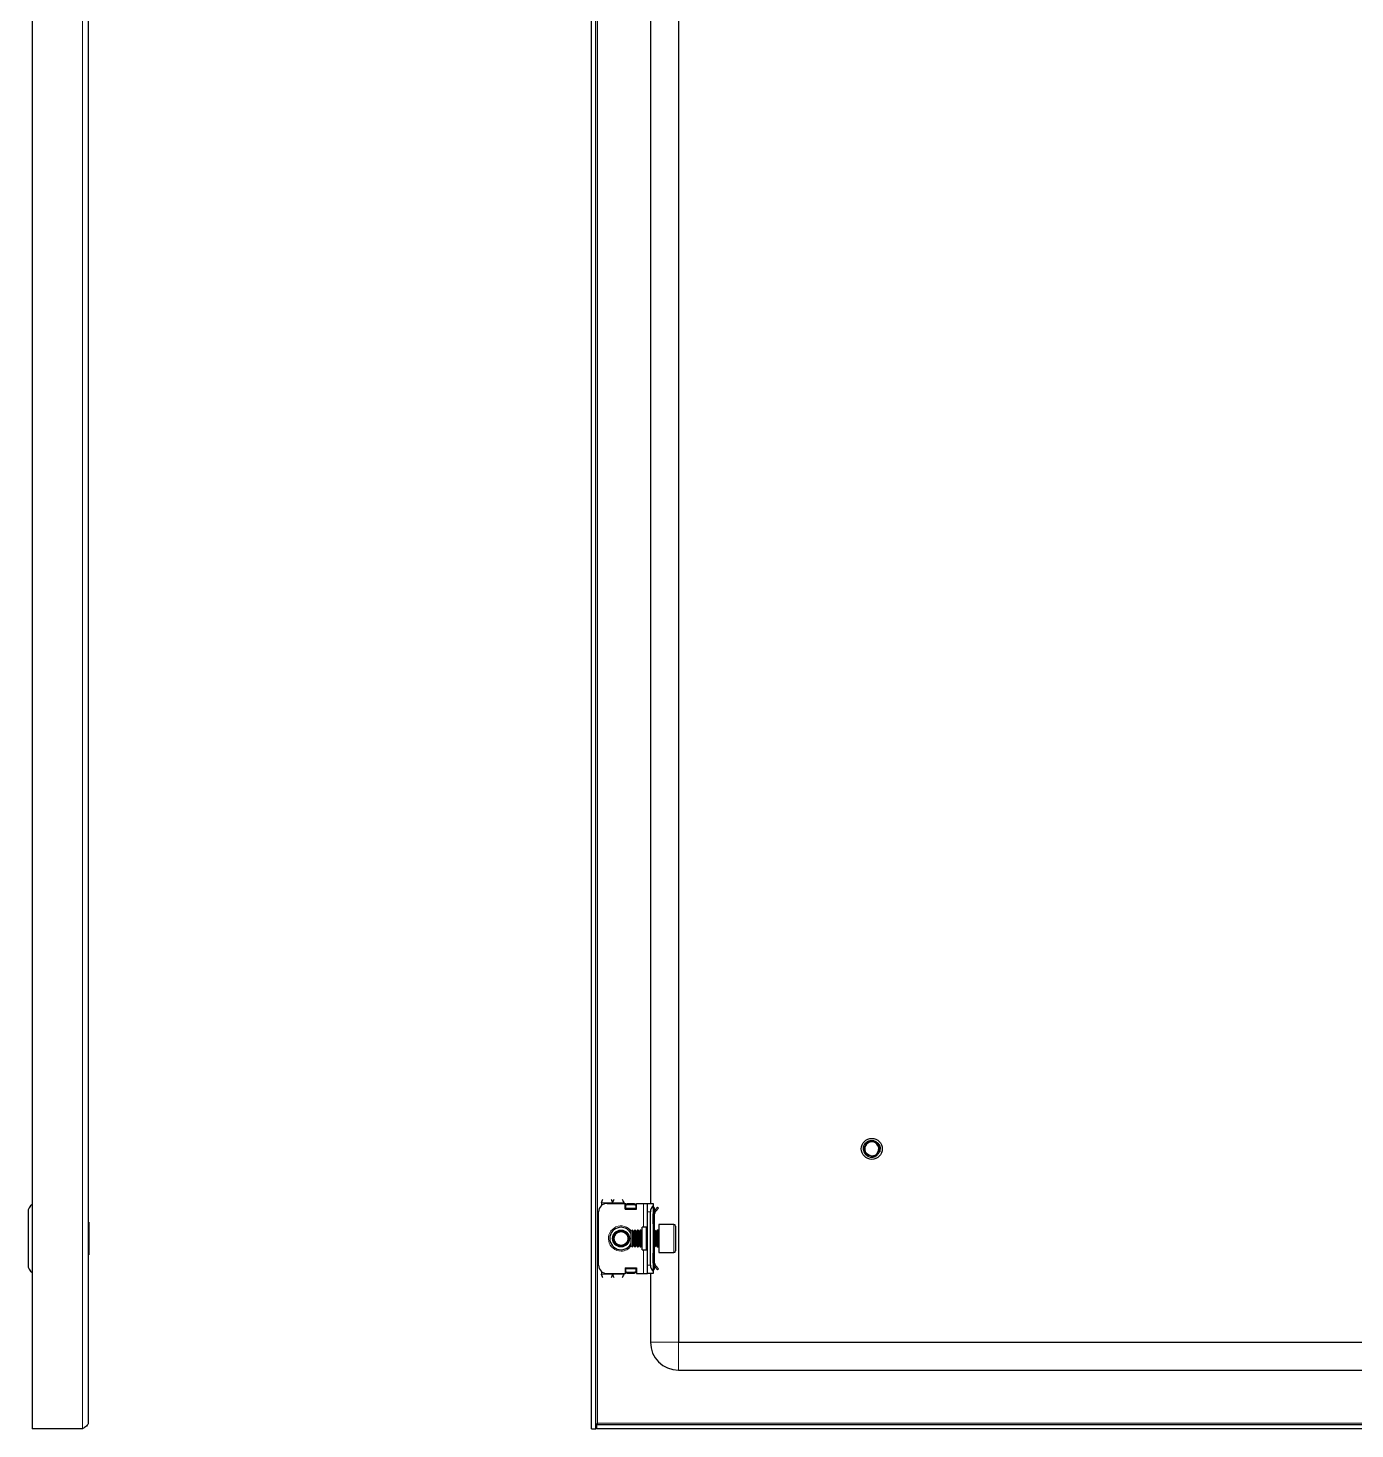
# Model space of a CAD drawing. Header units: millimetres. Extents: x -261 to 1716, y -869 to 1304.
# Drawn here: x 768 to 1242, y -764 to -264 of the extents above; entities that cross this region are included whole.
import ezdxf

# ---------------------------------------------------------------- set-up
doc = ezdxf.new("R2010")
doc.units = ezdxf.units.MM

msp = doc.modelspace()

# ---------------------------------------------------------------- linework, layer by layer
at = {"color": 7, "linetype": 'Continuous', "lineweight": 25}
for p, q in [((769.88, 1196.92), (769.88, -764.08)), ((969.5, -764.08), (969.5, 1196.92)), ((971, -764.08), (971, 1196.92)), ((789.88, 1194.82), (789.88, -761.98)), ((1000.5, 1165.92), (1000.5, -733.08)), ((990.5, -108.58), (990.5, -683.58)), ((1066.5, -663.88), (1066.57, -663.57)), ((1066.5, -663.88), (1066.5, -663.93)), ((1066.5, -664.08), (1066.5, -664.07)), ((1066.53, -663.67), (1066.52, -663.72)), ((1066.56, -663.47), (1066.55, -663.52)), ((1066.61, -663.28), (1066.59, -663.32)), ((1066.66, -663.1), (1066.65, -663.14)), ((1066.72, -662.96), (1066.82, -662.78)), ((1066.73, -662.96), (1066.83, -662.77)), ((1067.21, -664.94), (1067.04, -664.53)), ((1067.96, -661.5), (1068.23, -661.38)), ((1068.9, -661.14), (1068.86, -661.15)), ((1070.04, -661.12), (1070, -661.12)), ((1070.22, -661.16), (1070.17, -661.15)), ((1070.4, -661.21), (1070.35, -661.2)), ((1070.4, -661.21), (1070.6, -661.32)), ((1070.57, -661.28), (1070.53, -661.26)), ((1070.93, -661.44), (1070.89, -661.42)), ((1070.93, -661.44), (1070.93, -661.55)), ((1070.93, -661.44), (1071.07, -661.56)), ((1071.11, -661.54), (1071.07, -661.52)), ((1071.28, -661.66), (1071.24, -661.63)), ((1071.44, -661.79), (1071.4, -661.76)), ((1071.59, -661.93), (1071.56, -661.89)), ((1071.72, -662.06), (1071.69, -662.03)), ((1072.31, -663.04), (1072.31, -663.03)), ((1072.41, -664.78), (1072.34, -665.01)), ((1072.37, -663.21), (1072.36, -663.17)), ((1072.36, -664.97), (1072.38, -664.92)), ((1072.42, -663.39), (1072.41, -663.35)), ((1072.41, -664.78), (1072.43, -664.73)), ((1072.46, -663.58), (1072.45, -663.53)), ((1072.46, -664.58), (1072.46, -664.53)), ((1072.5, -663.97), (1072.47, -664.2)), ((1072.48, -663.77), (1072.48, -663.72)), ((1072.48, -664.38), (1072.49, -664.33)), ((1072.5, -663.97), (1072.49, -663.92)), ((1072.5, -664.17), (1072.5, -664.12)), ((1067.34, -666.16), (1067.22, -666.02)), ((1067.23, -666.03), (1067.24, -666.05)), ((1067.34, -666.16), (1067.37, -666.19)), ((1067.48, -666.3), (1067.52, -666.33)), ((1067.64, -666.43), (1067.68, -666.46)), ((1067.8, -666.55), (1067.84, -666.58)), ((1069.3, -667.07), (1070.05, -667)), ((1070.19, -667), (1070.23, -666.98)), ((1070.38, -666.94), (1070.43, -666.93)), ((1070.57, -666.88), (1070.62, -666.86)), ((1070.95, -666.7), (1070.72, -666.78)), ((1070.76, -666.8), (1070.81, -666.78)), ((1071.12, -666.6), (1070.92, -666.71)), ((1070.94, -666.63), (1070.99, -666.68)), ((1070.95, -666.7), (1070.99, -666.68)), ((973, -683.33), (973, -684.34)), ((975, -683.58), (981.5, -683.58)), ((981, -683.33), (981, -683.58)), ((981.5, -685.58), (981.5, -683.58)), ((981.7, -683.69), (981.5, -683.69)), ((981.7, -685.58), (981.7, -683.69)), ((981.75, -683.95), (982.25, -683.6)), ((982.25, -683.95), (981.75, -684.31)), ((981.75, -684.31), (981.75, -683.95)), ((981.75, -685.22), (981.75, -684.31)), ((982.25, -683.6), (982.25, -683.95)), ((982.25, -683.6), (984.75, -683.6)), ((982.25, -683.95), (984.75, -683.95)), ((984.75, -683.95), (984.75, -683.6)), ((984.75, -683.6), (985.25, -683.95)), ((985.25, -684.31), (984.75, -683.95)), ((985.25, -683.95), (985.25, -684.31)), ((985.25, -684.31), (985.25, -685.22)), ((985.5, -685.58), (985.5, -683.58)), ((985.5, -683.58), (988, -683.58)), ((988, -683.58), (989.5, -683.58)), ((989.5, -683.58), (991.5, -683.58)), ((989.5, -686.58), (989.5, -683.58)), ((991.5, -683.58), (991.5, -684.34)), ((991.5, -684.34), (991.5, -707.81)), ((991.5, -684.66), (991.71, -684.87)), ((992.08, -685.91), (993.06, -684.94)), ((993.06, -684.94), (993.41, -685.29)), ((768.38, -686.58), (768.38, -705.58)), ((972, -705.58), (972, -686.58)), ((981.5, -685.58), (985.5, -685.58)), ((981.75, -685.58), (981.75, -685.22)), ((985.25, -685.22), (985.25, -685.58)), ((989.5, -705.58), (989.5, -686.58)), ((990.5, -705.58), (990.5, -686.58)), ((992, -687.33), (991.5, -687.33)), ((991.5, -690.83), (991.5, -687.33)), ((992, -685.58), (992, -686.04)), ((992, -690.83), (992, -687.33)), ((992.44, -686.27), (992.08, -685.91)), ((992.44, -686.27), (993.41, -685.29)), ((790.13, -690.29), (789.88, -690.29)), ((790.13, -690.29), (790.13, -701.86)), ((984.05, -693.08), (983.5, -693.63)), ((983.5, -693.63), (983.5, -698.52)), ((984.11, -693.08), (984.05, -693.08)), ((984.05, -693.08), (984.05, -699.08)), ((984.5, -693.63), (984.11, -693.08)), ((984.11, -693.08), (984.11, -698.6)), ((984.89, -693.08), (984.5, -693.63)), ((984.5, -693.63), (984.5, -698.14)), ((985.11, -693.08), (984.89, -693.08)), ((984.89, -693.08), (984.89, -698.6)), ((985.5, -693.63), (985.11, -693.08)), ((985.11, -693.08), (985.11, -698.6)), ((985.89, -693.08), (985.5, -693.63)), ((985.5, -693.63), (985.5, -698.14)), ((986.11, -693.08), (985.89, -693.08)), ((985.89, -693.08), (985.89, -698.6)), ((986.5, -693.63), (986.11, -693.08)), ((986.11, -693.08), (986.11, -698.6)), ((986.89, -693.08), (986.5, -693.63)), ((986.5, -693.63), (986.5, -698.14)), ((987.11, -693.08), (986.89, -693.08)), ((986.89, -693.08), (986.89, -698.6)), ((987.5, -693.63), (987.11, -693.08)), ((987.11, -693.08), (987.11, -698.6)), ((989, -692.08), (987.5, -692.08)), ((987.5, -700.08), (987.5, -692.08)), ((992, -690.83), (991.5, -690.83)), ((991.89, -693.08), (991.5, -693.63)), ((992.11, -693.08), (991.89, -693.08)), ((991.89, -693.08), (991.89, -698.6)), ((992, -693.08), (992, -690.83)), ((992.5, -693.63), (992.11, -693.08)), ((992.11, -693.08), (992.11, -698.6)), ((992.89, -693.08), (992.5, -693.63)), ((992.5, -693.63), (992.5, -698.14)), ((993.25, -693.08), (992.89, -693.08)), ((992.89, -693.08), (992.89, -698.6)), ((998.9, -691.08), (993.5, -691.08)), ((993.5, -691.08), (993.5, -701.08)), ((999.5, -691.68), (999.5, -700.48)), ((983.5, -698.52), (984.05, -699.08)), ((984.05, -699.08), (984.11, -699.08)), ((984.11, -699.08), (984.5, -698.52)), ((984.11, -698.6), (984.11, -699.08)), ((984.5, -698.14), (984.5, -698.52)), ((984.5, -698.52), (984.89, -699.08)), ((984.89, -698.6), (984.89, -699.08)), ((984.89, -699.08), (985.11, -699.08)), ((985.11, -699.08), (985.5, -698.52)), ((985.11, -698.6), (985.11, -699.08)), ((985.5, -698.14), (985.5, -698.52)), ((985.5, -698.52), (985.89, -699.08)), ((985.89, -698.6), (985.89, -699.08)), ((985.89, -699.08), (986.11, -699.08)), ((986.11, -699.08), (986.5, -698.52)), ((986.11, -698.6), (986.11, -699.08)), ((986.5, -698.14), (986.5, -698.52)), ((986.5, -698.52), (986.89, -699.08)), ((986.89, -698.6), (986.89, -699.08)), ((986.89, -699.08), (987.11, -699.08)), ((987.11, -699.08), (987.5, -698.52)), ((987.11, -698.6), (987.11, -699.08)), ((987.5, -700.08), (989, -700.08)), ((991.5, -698.52), (991.89, -699.08)), ((991.89, -698.6), (991.89, -699.08)), ((991.89, -699.08), (992.11, -699.08)), ((992, -701.33), (992, -699.08)), ((992.11, -699.08), (992.5, -698.52)), ((992.11, -698.6), (992.11, -699.08)), ((992.5, -698.14), (992.5, -698.52)), ((992.5, -698.52), (992.89, -699.08)), ((992.89, -698.6), (992.89, -699.08)), ((992.89, -699.08), (993.25, -699.08)), ((789.88, -701.86), (790.13, -701.86)), ((991.5, -704.83), (991.5, -701.33)), ((991.5, -701.33), (992, -701.33)), ((992, -704.83), (991.5, -704.83)), ((992, -704.83), (992, -701.33)), ((993.5, -701.08), (998.9, -701.08)), ((973, -707.81), (973, -708.83)), ((975, -708.58), (981.5, -708.58)), ((981, -708.58), (981, -708.83)), ((981.5, -706.58), (981.5, -708.58)), ((981.5, -706.58), (985.5, -706.58)), ((981.5, -708.46), (981.7, -708.46)), ((981.7, -708.46), (981.7, -706.58)), ((981.75, -706.93), (981.75, -706.58)), ((981.75, -707.84), (981.75, -706.93)), ((981.75, -708.2), (981.75, -707.84)), ((981.75, -707.84), (982.25, -708.2)), ((982.25, -708.55), (981.75, -708.2)), ((982.25, -708.2), (982.25, -708.55)), ((984.75, -708.2), (982.25, -708.2)), ((984.75, -708.55), (982.25, -708.55)), ((984.75, -708.2), (985.25, -707.84)), ((984.75, -708.55), (984.75, -708.2)), ((985.25, -708.2), (984.75, -708.55)), ((985.25, -706.58), (985.25, -706.93)), ((985.25, -706.93), (985.25, -707.84)), ((985.25, -707.84), (985.25, -708.2)), ((985.5, -706.58), (985.5, -708.58)), ((985.5, -708.58), (988, -708.58)), ((988, -708.58), (989.5, -708.58)), ((989.5, -708.58), (989.5, -705.58)), ((991.5, -708.58), (989.5, -708.58)), ((990.5, -708.58), (990.5, -733.08)), ((991.71, -707.28), (991.5, -707.49)), ((991.5, -707.81), (991.5, -708.58)), ((992, -706.58), (992, -706.18)), ((992.44, -705.89), (992.08, -706.24)), ((992.08, -706.24), (993.06, -707.22)), ((992.44, -705.89), (993.41, -706.86)), ((993.06, -707.22), (993.41, -706.86)), ((1000.5, -733.08), (1684.5, -733.08)), ((1000.5, -743.08), (1684.5, -743.08)), ((787.78, -764.08), (769.88, -764.08)), ((969.5, -764.08), (971, -764.08)), ((1713.8, -762.58), (971.2, -762.58)), ((971.2, -762.58), (971.2, -764.08)), ((1713.8, -764.08), (971.2, -764.08)), ((971.35, -762.58), (971.6, -761.98))]:
    msp.add_line(p, q, dxfattribs=at)
at = {"color": 8, "linetype": 'Continuous', "lineweight": 18}
for p, q in [((787.78, 1196.92), (787.78, -764.08)), ((971.6, -761.98), (971.6, 1194.82)), ((973, -683.33), (977, -683.33)), ((977, -683.33), (981, -683.33)), ((988, -692.08), (988, -683.58)), ((991.5, -685.08), (991.71, -684.87)), ((985.25, -685.22), (981.75, -685.22)), ((990.5, -686.58), (989.5, -686.58)), ((991.5, -685.58), (992, -685.58)), ((989, -700.08), (989, -692.08)), ((993.25, -694.46), (993.25, -693.08)), ((993.25, -699.08), (993.25, -694.46)), ((998.9, -701.08), (998.9, -691.08)), ((988, -708.58), (988, -700.08)), ((973, -708.83), (977, -708.83)), ((981, -708.83), (977, -708.83)), ((981.75, -706.93), (985.25, -706.93)), ((989.5, -705.58), (990.5, -705.58)), ((991.5, -706.58), (992, -706.58)), ((991.5, -707.08), (991.71, -707.28)), ((1000.5, -733.08), (990.5, -733.08)), ((1000.5, -733.08), (1000.5, -743.08)), ((1713.4, -761.98), (971.6, -761.98))]:
    msp.add_line(p, q, dxfattribs=at)
at = {"color": 7, "linetype": 'Continuous', "lineweight": 25}
for centre, radius in [((1069.5, -664.08), 3.75), ((980, -696.08), 3), ((980, -696.08), 2.76), ((980, -696.08), 2.45)]:
    msp.add_circle(centre, radius, dxfattribs=at)
for centre, radius, start, end in [((1069.5, -664.08), 3, 180, 220.7437), ((1069.5, -664.08), 2.5, 168.5944, 190.5165), ((1069.5, -664.08), 2.5, 108.5944, 168.5944), ((1069.5, -664.08), 2.5, 48.5944, 108.5944), ((1069.5, -664.08), 2.5, 288.5944, 348.5944), ((1069.5, -664.08), 2.5, 348.5944, 48.5944), ((1069.5, -664.08), 3, 239.9286, 266.2193), ((1069.5, -664.08), 2.5, 255.8881, 288.5944), ((771.38, -686.58), 3, 120, 180), ((975, -686.58), 3, 90, 180), ((993.5, -686.58), 3, 131.8103, 180), ((991, -685.58), 1, 360, 45), ((980, -696.08), 4, 90, 331.045), ((980, -696.08), 4, 28.955, 90), ((989, -691.58), 0.5, 270, 0), ((993.25, -692.83), 0.25, 270, 0), ((998.9, -691.68), 0.6, 0, 90), ((989, -700.58), 0.5, 360, 90), ((993.25, -699.33), 0.25, 360, 90), ((998.9, -700.48), 0.6, 270, 360), ((771.38, -705.58), 3, 180, 240), ((975, -705.58), 3, 180, 270), ((993.5, -705.58), 3, 180, 228.1897), ((991, -706.58), 1, 315, 360), ((1000.5, -733.08), 10, 180, 270)]:
    msp.add_arc(centre, radius, start, end, dxfattribs=at)
at = {"color": 8, "linetype": 'Continuous', "lineweight": 18}
for start, end in [(35.4622, 270), (270, 324.5378)]:
    msp.add_arc((980, -696.08), 4.5, start, end, dxfattribs=at)
at = {"color": 7, "linetype": 'Continuous', "lineweight": 25}
for points, knots in [([(1066.5, -664.09), (1066.5, -664.03), (1066.49, -663.96), (1066.51, -663.88), (1066.52, -663.85)], [0, 0, 0, 0, 0.659859, 1, 1, 1, 1]), ([(1066.99, -663.79), (1066.98, -663.8), (1066.97, -663.84), (1066.92, -663.88), (1066.87, -663.94), (1066.81, -663.99), (1066.73, -664.03), (1066.64, -664.06), (1066.57, -664.07), (1066.52, -664.07), (1066.5, -664.07)], [0, 0, 0, 0, 0.060221, 0.18113, 0.301988, 0.42281, 0.589437, 0.75603, 0.87711, 1, 1, 1, 1]), ([(1066.5, -663.88), (1066.54, -663.86), (1066.6, -663.84), (1066.7, -663.82), (1066.79, -663.82), (1066.87, -663.83), (1066.92, -663.85), (1066.94, -663.86)], [0, 0, 0, 0, 0.235039, 0.445532, 0.651268, 0.847853, 1, 1, 1, 1]), ([(1066.86, -663.95), (1066.83, -663.94), (1066.77, -663.92), (1066.68, -663.9), (1066.59, -663.91), (1066.53, -663.92), (1066.5, -663.93)], [0, 0, 0, 0, 0.237597, 0.516729, 0.755527, 1, 1, 1, 1]), ([(1066.5, -664.09), (1066.53, -664.07), (1066.59, -664.03), (1066.68, -664.01), (1066.74, -664), (1066.77, -664)], [0, 0, 0, 0, 0.371226, 0.708872, 1, 1, 1, 1]), ([(1067.43, -665.86), (1067.4, -665.84), (1067.16, -665.61), (1066.81, -665.15), (1066.57, -664.54), (1066.52, -664.19), (1066.5, -664.08)], [0, 0, 0, 0, 0.050685, 0.485619, 0.826643, 1, 1, 1, 1]), ([(1066.96, -663.83), (1066.94, -663.82), (1066.88, -663.78), (1066.79, -663.74), (1066.7, -663.72), (1066.61, -663.71), (1066.55, -663.72), (1066.52, -663.72)], [0, 0, 0, 0, 0.189173, 0.404697, 0.62022, 0.807935, 1, 1, 1, 1]), ([(1066.53, -663.67), (1066.56, -663.66), (1066.62, -663.64), (1066.72, -663.63), (1066.81, -663.64), (1066.89, -663.67), (1066.95, -663.7), (1066.98, -663.72), (1066.99, -663.73)], [0, 0, 0, 0, 0.214065, 0.402363, 0.585629, 0.760234, 0.923894, 1, 1, 1, 1]), ([(1067.02, -663.73), (1067.01, -663.72), (1066.98, -663.68), (1066.92, -663.63), (1066.83, -663.57), (1066.74, -663.54), (1066.65, -663.52), (1066.58, -663.52), (1066.55, -663.52)], [0, 0, 0, 0, 0.069872, 0.258455, 0.446951, 0.635422, 0.81547, 1, 1, 1, 1]), ([(1066.56, -663.47), (1066.57, -663.42), (1066.58, -663.34), (1066.62, -663.27), (1066.63, -663.24)], [0, 0, 0, 0, 0.657988, 1, 1, 1, 1]), ([(1066.56, -663.47), (1066.6, -663.46), (1066.66, -663.45), (1066.76, -663.46), (1066.84, -663.48), (1066.92, -663.51), (1066.98, -663.56), (1067.01, -663.59), (1067.02, -663.61)], [0, 0, 0, 0, 0.208898, 0.388587, 0.562428, 0.727295, 0.881578, 1, 1, 1, 1]), ([(1067.03, -663.58), (1067.01, -663.56), (1066.98, -663.51), (1066.92, -663.45), (1066.85, -663.4), (1066.77, -663.36), (1066.68, -663.33), (1066.62, -663.33), (1066.59, -663.32)], [0, 0, 0, 0, 0.137266, 0.30795, 0.478578, 0.649185, 0.822833, 1, 1, 1, 1]), ([(1066.61, -663.28), (1066.64, -663.27), (1066.7, -663.27), (1066.78, -663.29), (1066.86, -663.32), (1066.93, -663.36), (1066.99, -663.41), (1067.03, -663.47), (1067.05, -663.51), (1067.05, -663.52)], [0, 0, 0, 0, 0.165667, 0.330522, 0.488809, 0.638525, 0.778629, 0.909213, 1, 1, 1, 1]), ([(1067.03, -663.44), (1067.02, -663.43), (1067, -663.38), (1066.95, -663.32), (1066.88, -663.25), (1066.8, -663.2), (1066.72, -663.16), (1066.67, -663.14), (1066.65, -663.14)], [0, 0, 0, 0, 0.076151, 0.276704, 0.47712, 0.677473, 0.837574, 1, 1, 1, 1]), ([(1066.66, -663.1), (1066.87, -662.67), (1067.19, -662.02), (1067.77, -661.63), (1067.98, -661.49)], [0, 0, 0, 0, 0.657042, 1, 1, 1, 1]), ([(1066.66, -663.1), (1066.69, -663.1), (1066.75, -663.11), (1066.83, -663.14), (1066.9, -663.18), (1066.96, -663.23), (1067, -663.29), (1067.03, -663.36), (1067.05, -663.41), (1067.06, -663.44), (1067.06, -663.45)], [0, 0, 0, 0, 0.154027, 0.307095, 0.452862, 0.590123, 0.718565, 0.838856, 0.95247, 1, 1, 1, 1]), ([(1066.74, -662.96), (1066.75, -662.9), (1066.78, -662.78), (1066.85, -662.67), (1066.88, -662.61)], [0, 0, 0, 0, 0.462482, 1, 1, 1, 1]), ([(1066.87, -662.69), (1066.89, -662.62), (1066.97, -662.41), (1067.14, -662.25), (1067.25, -662.14)], [0, 0, 0, 0, 0.333789, 1, 1, 1, 1]), ([(1066.95, -662.56), (1066.97, -662.5), (1067.07, -662.21), (1067.32, -662), (1067.52, -661.82)], [0, 0, 0, 0, 0.1718651, 1, 1, 1, 1]), ([(1066.99, -663.74), (1066.98, -663.85), (1066.97, -664.12), (1067.01, -664.38), (1067.04, -664.53)], [0, 0, 0, 0, 0.4085207, 1, 1, 1, 1]), ([(1067.05, -663.58), (1067.05, -663.59), (1067.04, -663.64), (1067.02, -663.69), (1066.99, -663.73), (1066.99, -663.74)], [0, 0, 0, 0, 0.157682, 0.80304, 1, 1, 1, 1]), ([(1068.34, -661.71), (1068.27, -661.75), (1067.95, -661.94), (1067.46, -662.4), (1067.15, -662.99), (1067.06, -663.33), (1067.05, -663.39)], [0, 0, 0, 0, 0.104785, 0.513079, 0.918136, 1, 1, 1, 1]), ([(1067.05, -663.39), (1067.05, -663.42), (1067.06, -663.48), (1067.05, -663.55), (1067.05, -663.58)], [0, 0, 0, 0, 0.544473, 1, 1, 1, 1]), ([(1067.23, -662.11), (1067.23, -662.12), (1067.21, -662.13), (1067.2, -662.15), (1067.19, -662.17)], [0, 0, 0, 0, 0.296796, 1, 1, 1, 1]), ([(1068.49, -666.31), (1068.42, -666.27), (1068.1, -666.12), (1067.58, -665.7), (1067.33, -665.2), (1067.21, -664.94)], [0, 0, 0, 0, 0.130652, 0.560007, 1, 1, 1, 1]), ([(1067.36, -661.98), (1067.35, -661.98), (1067.34, -661.99), (1067.33, -662), (1067.33, -662.01)], [0, 0, 0, 0, 0.4842322, 1, 1, 1, 1]), ([(1067.49, -661.85), (1067.49, -661.85), (1067.47, -661.86), (1067.46, -661.87), (1067.46, -661.88)], [0, 0, 0, 0, 0.485158, 1, 1, 1, 1]), ([(1067.64, -661.72), (1067.63, -661.73), (1067.62, -661.74), (1067.61, -661.75), (1067.6, -661.75)], [0, 0, 0, 0, 0.484546, 1, 1, 1, 1]), ([(1067.79, -661.61), (1067.79, -661.61), (1067.77, -661.62), (1067.76, -661.63), (1067.75, -661.64)], [0, 0, 0, 0, 0.482687, 1, 1, 1, 1]), ([(1067.79, -661.61), (1067.8, -661.6), (1067.85, -661.57), (1067.91, -661.54), (1067.95, -661.53)], [0, 0, 0, 0, 0.230751, 1, 1, 1, 1]), ([(1067.96, -661.5), (1067.95, -661.5), (1067.94, -661.51), (1067.93, -661.52), (1067.92, -661.53)], [0, 0, 0, 0, 0.480194, 1, 1, 1, 1]), ([(1067.96, -661.5), (1067.99, -661.52), (1068.05, -661.55), (1068.12, -661.62), (1068.16, -661.67), (1068.17, -661.7)], [0, 0, 0, 0, 0.362858, 0.693435, 1, 1, 1, 1]), ([(1068.32, -661.76), (1068.31, -661.76), (1068.27, -661.75), (1068.2, -661.72), (1068.12, -661.67), (1068.04, -661.6), (1068, -661.53), (1067.98, -661.49)], [0, 0, 0, 0, 0.084477, 0.253367, 0.470159, 0.686909, 1, 1, 1, 1]), ([(1068.14, -661.4), (1068.13, -661.4), (1068.12, -661.41), (1068.1, -661.42), (1068.1, -661.42)], [0, 0, 0, 0, 0.477867, 1, 1, 1, 1]), ([(1068.25, -661.7), (1068.25, -661.69), (1068.24, -661.64), (1068.21, -661.56), (1068.16, -661.49), (1068.12, -661.44), (1068.1, -661.42)], [0, 0, 0, 0, 0.1541827, 0.4625673, 0.7280914, 1, 1, 1, 1]), ([(1068.14, -661.4), (1068.17, -661.42), (1068.23, -661.46), (1068.29, -661.54), (1068.34, -661.61), (1068.37, -661.68), (1068.37, -661.71), (1068.37, -661.72)], [0, 0, 0, 0, 0.260762, 0.494805, 0.723794, 0.94279, 1, 1, 1, 1]), ([(1068.33, -661.31), (1068.32, -661.32), (1068.31, -661.32), (1068.29, -661.33), (1068.28, -661.33)], [0, 0, 0, 0, 0.4764859, 1, 1, 1, 1]), ([(1068.42, -661.73), (1068.42, -661.71), (1068.42, -661.66), (1068.41, -661.58), (1068.38, -661.48), (1068.34, -661.4), (1068.3, -661.36), (1068.28, -661.33)], [0, 0, 0, 0, 0.114393, 0.350182, 0.585971, 0.790611, 1, 1, 1, 1]), ([(1068.33, -661.31), (1068.35, -661.31), (1068.41, -661.28), (1068.48, -661.27), (1068.52, -661.26)], [0, 0, 0, 0, 0.301025, 1, 1, 1, 1]), ([(1068.33, -661.31), (1068.36, -661.34), (1068.41, -661.38), (1068.46, -661.46), (1068.5, -661.54), (1068.52, -661.63), (1068.53, -661.69), (1068.52, -661.73), (1068.52, -661.74)], [0, 0, 0, 0, 0.218347, 0.41099, 0.598711, 0.777744, 0.945667, 1, 1, 1, 1]), ([(1068.7, -661.71), (1068.69, -661.71), (1068.64, -661.73), (1068.56, -661.74), (1068.46, -661.74), (1068.39, -661.73), (1068.35, -661.72), (1068.34, -661.71)], [0, 0, 0, 0, 0.099011, 0.388276, 0.61301, 0.895384, 1, 1, 1, 1]), ([(1068.52, -661.24), (1068.51, -661.24), (1068.5, -661.25), (1068.48, -661.25), (1068.48, -661.26)], [0, 0, 0, 0, 0.4765794, 1, 1, 1, 1]), ([(1068.55, -661.74), (1068.55, -661.73), (1068.57, -661.7), (1068.57, -661.62), (1068.57, -661.52), (1068.56, -661.43), (1068.53, -661.34), (1068.49, -661.28), (1068.48, -661.26)], [0, 0, 0, 0, 0.019058, 0.219488, 0.419831, 0.620151, 0.807785, 1, 1, 1, 1]), ([(1068.52, -661.24), (1068.55, -661.27), (1068.59, -661.32), (1068.64, -661.4), (1068.66, -661.48), (1068.67, -661.57), (1068.67, -661.64), (1068.65, -661.68), (1068.65, -661.7)], [0, 0, 0, 0, 0.213002, 0.396975, 0.575181, 0.744364, 0.902779, 1, 1, 1, 1]), ([(1068.71, -661.18), (1068.71, -661.18), (1068.69, -661.19), (1068.68, -661.19), (1068.67, -661.19)], [0, 0, 0, 0, 0.4789775, 1, 1, 1, 1]), ([(1068.67, -661.69), (1068.68, -661.67), (1068.71, -661.61), (1068.72, -661.53), (1068.73, -661.44), (1068.72, -661.32), (1068.69, -661.24), (1068.67, -661.19)], [0, 0, 0, 0, 0.147065, 0.321231, 0.495346, 0.669443, 1, 1, 1, 1]), ([(1068.97, -661.47), (1068.96, -661.49), (1068.94, -661.54), (1068.88, -661.61), (1068.78, -661.67), (1068.73, -661.7), (1068.7, -661.71)], [0, 0, 0, 0, 0.153621, 0.528305, 0.811762, 1, 1, 1, 1]), ([(1068.71, -661.18), (1068.73, -661.21), (1068.77, -661.27), (1068.8, -661.35), (1068.81, -661.44), (1068.81, -661.52), (1068.79, -661.59), (1068.77, -661.65), (1068.75, -661.68), (1068.74, -661.69)], [0, 0, 0, 0, 0.195461, 0.359649, 0.517607, 0.666788, 0.806268, 0.936243, 1, 1, 1, 1]), ([(1068.79, -661.64), (1068.79, -661.64), (1068.82, -661.59), (1068.85, -661.51), (1068.88, -661.4), (1068.88, -661.31), (1068.88, -661.22), (1068.86, -661.17), (1068.86, -661.15)], [0, 0, 0, 0, 0.001313, 0.309582, 0.493731, 0.677835, 0.837663, 1, 1, 1, 1]), ([(1068.82, -661.64), (1068.85, -661.62), (1068.9, -661.58), (1068.94, -661.52), (1068.96, -661.48), (1068.97, -661.47)], [0, 0, 0, 0, 0.41332, 0.833507, 1, 1, 1, 1]), ([(1068.9, -661.14), (1068.91, -661.16), (1068.94, -661.22), (1068.95, -661.3), (1068.95, -661.38), (1068.94, -661.46), (1068.91, -661.55), (1068.86, -661.6), (1068.83, -661.64)], [0, 0, 0, 0, 0.162579, 0.32416, 0.478216, 0.623372, 0.759205, 1, 1, 1, 1]), ([(1068.86, -661.15), (1068.88, -661.15), (1069, -661.1), (1069.13, -661.09), (1069.23, -661.09)], [0, 0, 0, 0, 0.169871, 1, 1, 1, 1]), ([(1068.9, -661.14), (1068.93, -661.13), (1069.25, -661.07), (1069.89, -661.06), (1070.55, -661.24), (1070.88, -661.42), (1070.95, -661.45)], [0, 0, 0, 0, 0.044285, 0.46488, 0.894202, 1, 1, 1, 1]), ([(1070.94, -661.76), (1070.88, -661.72), (1070.55, -661.54), (1069.88, -661.36), (1069.26, -661.4), (1068.97, -661.47), (1068.97, -661.47)], [0, 0, 0, 0, 0.102158, 0.551599, 0.99962, 1, 1, 1, 1]), ([(1069.33, -661.1), (1069.4, -661.09), (1069.57, -661.06), (1069.74, -661.08), (1069.84, -661.1)], [0, 0, 0, 0, 0.399625, 1, 1, 1, 1]), ([(1069.99, -661.14), (1070.04, -661.14), (1070.2, -661.14), (1070.34, -661.19), (1070.43, -661.23)], [0, 0, 0, 0, 0.353316, 1, 1, 1, 1]), ([(1070.87, -661.73), (1070.87, -661.73), (1070.86, -661.69), (1070.87, -661.63), (1070.9, -661.54), (1070.93, -661.48), (1070.95, -661.45)], [0, 0, 0, 0, 0.0582551, 0.3055086, 0.6471604, 1, 1, 1, 1]), ([(1071.15, -662.2), (1071.14, -662.19), (1071.11, -662.16), (1071.06, -662.1), (1071.01, -662.01), (1070.97, -661.93), (1070.95, -661.84), (1070.95, -661.78), (1070.94, -661.76)], [0, 0, 0, 0, 0.066273, 0.267344, 0.4230955, 0.6187345, 0.8140891, 1, 1, 1, 1]), ([(1070.95, -661.76), (1070.97, -661.73), (1071, -661.68), (1071.04, -661.6), (1071.06, -661.55), (1071.07, -661.52)], [0, 0, 0, 0, 0.351509, 0.671861, 1, 1, 1, 1]), ([(1070.96, -666.63), (1071.03, -666.58), (1071.38, -666.35), (1071.87, -665.84), (1072.1, -665.29), (1072.2, -665.04)], [0, 0, 0, 0, 0.128781, 0.613629, 1, 1, 1, 1]), ([(1071.11, -661.54), (1071.1, -661.58), (1071.1, -661.65), (1071.07, -661.74), (1071.03, -661.82), (1070.99, -661.88), (1070.97, -661.89), (1070.97, -661.89)], [0, 0, 0, 0, 0.275174, 0.522846, 0.765225, 0.99702, 1, 1, 1, 1]), ([(1070.98, -661.94), (1070.99, -661.94), (1071.03, -661.92), (1071.1, -661.87), (1071.16, -661.79), (1071.21, -661.72), (1071.23, -661.66), (1071.24, -661.63)], [0, 0, 0, 0, 0.084965, 0.329338, 0.573716, 0.784411, 1, 1, 1, 1]), ([(1071.28, -661.66), (1071.27, -661.7), (1071.26, -661.76), (1071.22, -661.85), (1071.17, -661.93), (1071.11, -661.99), (1071.06, -662.03), (1071.03, -662.04), (1071.03, -662.04)], [0, 0, 0, 0, 0.222831, 0.420099, 0.612409, 0.79585, 0.967895, 1, 1, 1, 1]), ([(1071.04, -662.07), (1071.04, -662.07), (1071.08, -662.06), (1071.14, -662.03), (1071.23, -661.98), (1071.3, -661.91), (1071.36, -661.84), (1071.39, -661.79), (1071.4, -661.76)], [0, 0, 0, 0, 0.002693, 0.20821, 0.413641, 0.619057, 0.807274, 1, 1, 1, 1]), ([(1071.44, -661.79), (1071.43, -661.82), (1071.41, -661.89), (1071.36, -661.97), (1071.3, -662.04), (1071.24, -662.09), (1071.18, -662.12), (1071.14, -662.13), (1071.13, -662.13)], [0, 0, 0, 0, 0.219212, 0.409339, 0.593597, 0.768568, 0.932394, 1, 1, 1, 1]), ([(1071.13, -662.22), (1071.14, -662.22), (1071.19, -662.23), (1071.29, -662.23), (1071.41, -662.22), (1071.52, -662.17), (1071.61, -662.12), (1071.66, -662.06), (1071.69, -662.03)], [0, 0, 0, 0, 0.062604, 0.195119, 0.461979, 0.621574, 0.781143, 1, 1, 1, 1]), ([(1071.14, -662.16), (1071.18, -662.15), (1071.24, -662.14), (1071.33, -662.1), (1071.42, -662.05), (1071.5, -661.98), (1071.54, -661.92), (1071.56, -661.89)], [0, 0, 0, 0, 0.190996, 0.383798, 0.576553, 0.78528, 1, 1, 1, 1]), ([(1071.6, -662.28), (1071.59, -662.28), (1071.57, -662.3), (1071.51, -662.31), (1071.42, -662.32), (1071.32, -662.31), (1071.22, -662.26), (1071.17, -662.22), (1071.15, -662.2)], [0, 0, 0, 0, 0.045866, 0.230744, 0.387461, 0.658246, 0.861978, 1, 1, 1, 1]), ([(1071.59, -661.93), (1071.58, -661.96), (1071.55, -662.02), (1071.49, -662.09), (1071.42, -662.15), (1071.35, -662.18), (1071.27, -662.21), (1071.2, -662.21), (1071.17, -662.21)], [0, 0, 0, 0, 0.194636, 0.358964, 0.517123, 0.666522, 0.806184, 1, 1, 1, 1]), ([(1071.24, -662.26), (1071.27, -662.27), (1071.33, -662.3), (1071.42, -662.3), (1071.51, -662.3), (1071.57, -662.29), (1071.6, -662.28)], [0, 0, 0, 0, 0.251795, 0.502165, 0.752314, 1, 1, 1, 1]), ([(1071.72, -662.06), (1071.71, -662.09), (1071.68, -662.14), (1071.61, -662.2), (1071.54, -662.24), (1071.47, -662.27), (1071.39, -662.28), (1071.33, -662.29), (1071.29, -662.27), (1071.28, -662.27)], [0, 0, 0, 0, 0.169226, 0.337427, 0.497935, 0.649179, 0.790582, 0.922688, 1, 1, 1, 1]), ([(1072.33, -664.11), (1072.33, -664.04), (1072.31, -663.65), (1072.14, -662.98), (1071.77, -662.5), (1071.6, -662.28)], [0, 0, 0, 0, 0.108003, 0.585763, 1, 1, 1, 1]), ([(1071.72, -662.06), (1071.85, -662.22), (1072.13, -662.57), (1072.42, -663.22), (1072.47, -663.73), (1072.5, -663.99)], [0, 0, 0, 0, 0.274163, 0.639603, 1, 1, 1, 1]), ([(1071.81, -662.19), (1071.85, -662.23), (1071.99, -662.37), (1072.08, -662.54), (1072.15, -662.66)], [0, 0, 0, 0, 0.288707, 1, 1, 1, 1]), ([(1071.93, -664.64), (1071.94, -664.67), (1071.95, -664.74), (1071.99, -664.82), (1072.04, -664.9), (1072.1, -664.96), (1072.15, -665.01), (1072.19, -665.04), (1072.2, -665.04)], [0, 0, 0, 0, 0.182737, 0.363423, 0.543947, 0.724373, 0.904747, 1, 1, 1, 1]), ([(1072.2, -665.04), (1072.2, -665.04), (1072.17, -665.03), (1072.11, -665.01), (1072.05, -664.96), (1072.01, -664.9), (1071.96, -664.83), (1071.94, -664.73), (1071.94, -664.63), (1071.95, -664.58), (1071.95, -664.57)], [0, 0, 0, 0, 0.022761, 0.192243, 0.346896, 0.477535, 0.588677, 0.783334, 0.968624, 1, 1, 1, 1]), ([(1072.36, -664.97), (1072.33, -664.97), (1072.27, -664.96), (1072.19, -664.94), (1072.12, -664.9), (1072.05, -664.86), (1072, -664.8), (1071.96, -664.74), (1071.95, -664.7), (1071.94, -664.68)], [0, 0, 0, 0, 0.164802, 0.328662, 0.485343, 0.633184, 0.771489, 0.900657, 1, 1, 1, 1]), ([(1071.95, -664.57), (1071.96, -664.54), (1071.98, -664.46), (1072.03, -664.36), (1072.1, -664.28), (1072.16, -664.21), (1072.23, -664.16), (1072.29, -664.13), (1072.33, -664.12), (1072.33, -664.11)], [0, 0, 0, 0, 0.1251657, 0.3367685, 0.4886747, 0.6403706, 0.7919615, 0.9435026, 1, 1, 1, 1]), ([(1071.95, -664.61), (1071.96, -664.63), (1071.99, -664.68), (1072.04, -664.75), (1072.12, -664.81), (1072.2, -664.87), (1072.29, -664.91), (1072.35, -664.92), (1072.38, -664.92)], [0, 0, 0, 0, 0.112687, 0.266978, 0.464332, 0.661607, 0.829157, 1, 1, 1, 1]), ([(1072.41, -664.78), (1072.38, -664.78), (1072.31, -664.79), (1072.22, -664.78), (1072.14, -664.75), (1072.07, -664.71), (1072.01, -664.66), (1071.98, -664.62), (1071.96, -664.6)], [0, 0, 0, 0, 0.207037, 0.38272, 0.55212, 0.712365, 0.86221, 1, 1, 1, 1]), ([(1072.46, -664.58), (1072.42, -664.59), (1072.36, -664.61), (1072.26, -664.61), (1072.17, -664.59), (1072.09, -664.56), (1072.03, -664.52), (1071.99, -664.49), (1071.98, -664.48)], [0, 0, 0, 0, 0.205811, 0.38496, 0.558827, 0.724121, 0.878934, 1, 1, 1, 1]), ([(1071.99, -664.53), (1072.01, -664.55), (1072.06, -664.6), (1072.14, -664.65), (1072.23, -664.7), (1072.32, -664.73), (1072.39, -664.73), (1072.43, -664.73)], [0, 0, 0, 0, 0.183111, 0.381533, 0.579913, 0.787111, 1, 1, 1, 1]), ([(1072.02, -664.39), (1072.05, -664.41), (1072.1, -664.45), (1072.19, -664.5), (1072.28, -664.53), (1072.37, -664.54), (1072.43, -664.53), (1072.46, -664.53)], [0, 0, 0, 0, 0.19243, 0.403622, 0.614801, 0.805152, 1, 1, 1, 1]), ([(1072.48, -664.38), (1072.45, -664.39), (1072.39, -664.41), (1072.29, -664.43), (1072.2, -664.42), (1072.11, -664.4), (1072.06, -664.38), (1072.04, -664.36), (1072.04, -664.36)], [0, 0, 0, 0, 0.227908, 0.430276, 0.627707, 0.816134, 0.99284, 1, 1, 1, 1]), ([(1072.1, -664.28), (1072.11, -664.28), (1072.14, -664.3), (1072.22, -664.32), (1072.31, -664.34), (1072.4, -664.34), (1072.46, -664.33), (1072.49, -664.33)], [0, 0, 0, 0, 0.0501556, 0.3045132, 0.5588802, 0.7769031, 1, 1, 1, 1]), ([(1072.5, -664.17), (1072.46, -664.19), (1072.4, -664.22), (1072.31, -664.24), (1072.22, -664.24), (1072.17, -664.24), (1072.15, -664.23)], [0, 0, 0, 0, 0.293779, 0.558982, 0.818494, 1, 1, 1, 1]), ([(1072.19, -662.78), (1072.21, -662.81), (1072.3, -662.94), (1072.34, -663.1), (1072.38, -663.24)], [0, 0, 0, 0, 0.192577, 1, 1, 1, 1]), ([(1072.37, -664.91), (1072.37, -664.93), (1072.35, -665.04), (1072.3, -665.15), (1072.26, -665.23)], [0, 0, 0, 0, 0.2181682, 1, 1, 1, 1]), ([(1072.27, -664.14), (1072.29, -664.15), (1072.34, -664.15), (1072.41, -664.15), (1072.47, -664.13), (1072.5, -664.12)], [0, 0, 0, 0, 0.236131, 0.613435, 1, 1, 1, 1]), ([(1072.39, -663.33), (1072.4, -663.37), (1072.46, -663.52), (1072.48, -663.69), (1072.49, -663.8)], [0, 0, 0, 0, 0.28291, 1, 1, 1, 1]), ([(1067.23, -666.03), (1067.24, -666.01), (1067.27, -665.96), (1067.34, -665.9), (1067.39, -665.87), (1067.42, -665.86), (1067.43, -665.86)], [0, 0, 0, 0, 0.315056, 0.630194, 0.945514, 1, 1, 1, 1]), ([(1067.79, -665.91), (1067.76, -665.9), (1067.7, -665.88), (1067.62, -665.88), (1067.54, -665.89), (1067.45, -665.92), (1067.35, -665.96), (1067.28, -666.02), (1067.24, -666.05)], [0, 0, 0, 0, 0.149407, 0.278563, 0.407661, 0.536722, 0.727045, 1, 1, 1, 1]), ([(1067.34, -666.16), (1067.35, -666.13), (1067.38, -666.08), (1067.44, -666.01), (1067.51, -665.96), (1067.58, -665.93), (1067.65, -665.91), (1067.73, -665.9), (1067.78, -665.91), (1067.8, -665.91)], [0, 0, 0, 0, 0.159446, 0.318034, 0.469983, 0.61348, 0.747649, 0.872856, 1, 1, 1, 1]), ([(1067.85, -665.96), (1067.85, -665.96), (1067.81, -665.95), (1067.75, -665.96), (1067.66, -665.98), (1067.58, -666.01), (1067.5, -666.06), (1067.43, -666.12), (1067.39, -666.17), (1067.37, -666.19)], [0, 0, 0, 0, 0.018281, 0.175639, 0.332896, 0.490097, 0.647274, 0.821632, 1, 1, 1, 1]), ([(1067.43, -665.86), (1067.45, -665.85), (1067.49, -665.84), (1067.58, -665.83), (1067.67, -665.85), (1067.76, -665.89), (1067.84, -665.94), (1067.93, -666.02), (1068, -666.14), (1068.02, -666.22), (1068.03, -666.26)], [0, 0, 0, 0, 0.073646, 0.169563, 0.351373, 0.438893, 0.519676, 0.682906, 0.8512, 1, 1, 1, 1]), ([(1067.48, -666.3), (1067.49, -666.26), (1067.52, -666.2), (1067.57, -666.12), (1067.63, -666.06), (1067.7, -666.01), (1067.78, -665.98), (1067.83, -665.97), (1067.86, -665.97), (1067.87, -665.97)], [0, 0, 0, 0, 0.198035, 0.367663, 0.531495, 0.686664, 0.831818, 0.981917, 1, 1, 1, 1]), ([(1067.93, -666.04), (1067.92, -666.04), (1067.88, -666.04), (1067.8, -666.07), (1067.71, -666.11), (1067.63, -666.17), (1067.57, -666.24), (1067.53, -666.3), (1067.52, -666.33)], [0, 0, 0, 0, 0.0505, 0.241124, 0.431653, 0.622154, 0.808692, 1, 1, 1, 1]), ([(1067.64, -666.43), (1067.64, -666.39), (1067.66, -666.33), (1067.7, -666.24), (1067.76, -666.17), (1067.82, -666.11), (1067.88, -666.07), (1067.93, -666.06), (1067.94, -666.06)], [0, 0, 0, 0, 0.209239, 0.392702, 0.571062, 0.740844, 0.899958, 1, 1, 1, 1]), ([(1067.99, -666.14), (1067.97, -666.15), (1067.91, -666.18), (1067.83, -666.23), (1067.76, -666.3), (1067.71, -666.38), (1067.69, -666.43), (1067.68, -666.46)], [0, 0, 0, 0, 0.172104, 0.391099, 0.610089, 0.802801, 1, 1, 1, 1]), ([(1067.8, -666.55), (1067.81, -666.52), (1067.82, -666.45), (1067.85, -666.35), (1067.9, -666.28), (1067.95, -666.21), (1067.99, -666.19), (1068, -666.17)], [0, 0, 0, 0, 0.240212, 0.454711, 0.664287, 0.864517, 1, 1, 1, 1]), ([(1068.04, -666.29), (1068.02, -666.3), (1067.97, -666.34), (1067.91, -666.41), (1067.87, -666.49), (1067.85, -666.55), (1067.84, -666.58)], [0, 0, 0, 0, 0.228254, 0.510351, 0.752319, 1, 1, 1, 1]), ([(1067.98, -666.66), (1067.98, -666.63), (1067.98, -666.56), (1068.01, -666.46), (1068.03, -666.4), (1068.05, -666.38), (1068.05, -666.38)], [0, 0, 0, 0, 0.357139, 0.680979, 0.998183, 1, 1, 1, 1]), ([(1068.03, -666.26), (1068.04, -666.28), (1068.05, -666.33), (1068.06, -666.4), (1068.05, -666.49), (1068.04, -666.58), (1068.01, -666.64), (1068, -666.67)], [0, 0, 0, 0, 0.113604, 0.31095, 0.508229, 0.75166, 1, 1, 1, 1]), ([(1068.89, -666.5), (1068.6, -666.45), (1068.31, -666.39), (1068.04, -666.27), (1068.03, -666.26)], [0, 0, 0, 0, 0.965671, 1, 1, 1, 1]), ([(1068.89, -666.5), (1068.8, -666.46), (1068.66, -666.41), (1068.53, -666.33), (1068.49, -666.31)], [0, 0, 0, 0, 0.681733, 1, 1, 1, 1]), ([(1070.05, -667), (1070.04, -666.98), (1070.02, -666.94), (1070, -666.86), (1070, -666.78), (1070.02, -666.7), (1070.06, -666.62), (1070.12, -666.54), (1070.21, -666.48), (1070.27, -666.45), (1070.3, -666.45)], [0, 0, 0, 0, 0.098631, 0.238541, 0.378532, 0.49895, 0.601027, 0.777401, 0.9101, 1, 1, 1, 1]), ([(1070.2, -666.49), (1070.19, -666.5), (1070.16, -666.52), (1070.13, -666.58), (1070.08, -666.66), (1070.05, -666.75), (1070.04, -666.85), (1070.04, -666.93), (1070.04, -666.98), (1070.05, -667)], [0, 0, 0, 0, 0.036757, 0.196192, 0.355485, 0.51469, 0.719746, 0.882005, 1, 1, 1, 1]), ([(1070.19, -667), (1070.17, -666.97), (1070.15, -666.92), (1070.12, -666.83), (1070.11, -666.75), (1070.12, -666.67), (1070.15, -666.58), (1070.19, -666.52), (1070.22, -666.48)], [0, 0, 0, 0, 0.16279, 0.324686, 0.479688, 0.626058, 0.76302, 1, 1, 1, 1]), ([(1070.28, -666.46), (1070.26, -666.49), (1070.24, -666.53), (1070.21, -666.62), (1070.19, -666.72), (1070.19, -666.85), (1070.22, -666.93), (1070.23, -666.98)], [0, 0, 0, 0, 0.13286, 0.29106, 0.491007, 0.69089, 1, 1, 1, 1]), ([(1070.38, -666.94), (1070.36, -666.92), (1070.32, -666.86), (1070.28, -666.78), (1070.26, -666.69), (1070.25, -666.61), (1070.27, -666.53), (1070.28, -666.48), (1070.3, -666.45), (1070.3, -666.45)], [0, 0, 0, 0, 0.198483, 0.367712, 0.531083, 0.685778, 0.830503, 0.965152, 1, 1, 1, 1]), ([(1070.3, -666.45), (1070.31, -666.44), (1070.36, -666.43), (1070.43, -666.41), (1070.53, -666.41), (1070.62, -666.43), (1070.71, -666.45), (1070.79, -666.49), (1070.87, -666.54), (1070.92, -666.58), (1070.95, -666.62), (1070.96, -666.63)], [0, 0, 0, 0, 0.0429601, 0.1733, 0.2742626, 0.4010814, 0.5277159, 0.6542588, 0.7807587, 0.9368521, 1, 1, 1, 1]), ([(1070.39, -666.43), (1070.39, -666.43), (1070.37, -666.47), (1070.35, -666.55), (1070.34, -666.65), (1070.35, -666.74), (1070.38, -666.84), (1070.41, -666.9), (1070.43, -666.93)], [0, 0, 0, 0, 0.043388, 0.23288, 0.422274, 0.611632, 0.803279, 1, 1, 1, 1]), ([(1070.57, -666.88), (1070.55, -666.85), (1070.5, -666.81), (1070.45, -666.72), (1070.41, -666.64), (1070.4, -666.56), (1070.4, -666.48), (1070.41, -666.44), (1070.41, -666.42)], [0, 0, 0, 0, 0.208724, 0.39105, 0.568219, 0.73683, 0.894853, 1, 1, 1, 1]), ([(1070.51, -666.42), (1070.51, -666.45), (1070.5, -666.51), (1070.5, -666.61), (1070.53, -666.7), (1070.56, -666.79), (1070.6, -666.83), (1070.62, -666.86)], [0, 0, 0, 0, 0.181695, 0.396783, 0.61186, 0.803681, 1, 1, 1, 1]), ([(1070.76, -666.8), (1070.73, -666.77), (1070.68, -666.73), (1070.62, -666.66), (1070.58, -666.58), (1070.55, -666.5), (1070.54, -666.44), (1070.54, -666.42)], [0, 0, 0, 0, 0.234253, 0.442787, 0.646465, 0.841043, 1, 1, 1, 1]), ([(1070.65, -666.44), (1070.65, -666.44), (1070.65, -666.47), (1070.67, -666.54), (1070.7, -666.63), (1070.75, -666.71), (1070.79, -666.75), (1070.81, -666.78)], [0, 0, 0, 0, 0.00279, 0.269575, 0.536371, 0.765499, 1, 1, 1, 1]), ([(1070.95, -666.7), (1070.92, -666.68), (1070.86, -666.65), (1070.79, -666.57), (1070.75, -666.51), (1070.73, -666.47), (1070.73, -666.46)], [0, 0, 0, 0, 0.319514, 0.608493, 0.891527, 1, 1, 1, 1]), ([(973, -683.33), (973.09, -683.08), (973.28, -682.59), (973.48, -682.2), (973.57, -682)], [0, 0, 0, 0, 0.5020654, 1, 1, 1, 1]), ([(976.43, -682.01), (976.51, -682.17), (976.68, -682.52), (976.87, -683.01), (976.98, -683.29), (977, -683.33)], [0, 0, 0, 0, 0.415483, 0.917152, 1, 1, 1, 1]), ([(977, -683.33), (977.09, -683.08), (977.28, -682.59), (977.48, -682.2), (977.57, -682)], [0, 0, 0, 0, 0.502065, 1, 1, 1, 1]), ([(980.43, -682.01), (980.51, -682.17), (980.68, -682.52), (980.87, -683.01), (980.98, -683.29), (981, -683.33)], [0, 0, 0, 0, 0.4154826, 0.9171518, 1, 1, 1, 1]), ([(992.08, -685.91), (991.93, -686.1), (991.63, -686.48), (991.5, -687.01), (991.5, -687.29), (991.5, -687.33)], [0, 0, 0, 0, 0.461863, 0.923726, 1, 1, 1, 1]), ([(992.44, -686.27), (992.32, -686.41), (992.14, -686.64), (992.02, -687.02), (992, -687.22), (992, -687.33)], [0, 0, 0, 0, 0.485042, 0.738404, 1, 1, 1, 1]), ([(991.5, -704.83), (991.52, -705.07), (991.58, -705.55), (991.86, -706.01), (992.06, -706.21), (992.08, -706.24)], [0, 0, 0, 0, 0.4618628, 0.9237257, 1, 1, 1, 1]), ([(992, -704.83), (992.02, -705.02), (992.05, -705.31), (992.24, -705.66), (992.37, -705.81), (992.44, -705.89)], [0, 0, 0, 0, 0.485042, 0.738404, 1, 1, 1, 1]), ([(973.57, -710.14), (973.49, -709.98), (973.32, -709.63), (973.13, -709.15), (973.01, -708.87), (973, -708.83)], [0, 0, 0, 0, 0.415483, 0.917152, 1, 1, 1, 1]), ([(977, -708.83), (976.9, -709.07), (976.71, -709.56), (976.52, -709.95), (976.43, -710.15)], [0, 0, 0, 0, 0.502065, 1, 1, 1, 1]), ([(977.57, -710.14), (977.49, -709.98), (977.32, -709.63), (977.13, -709.15), (977.01, -708.87), (977, -708.83)], [0, 0, 0, 0, 0.415483, 0.917152, 1, 1, 1, 1]), ([(981, -708.83), (980.9, -709.07), (980.71, -709.56), (980.52, -709.95), (980.43, -710.15)], [0, 0, 0, 0, 0.5020654, 1, 1, 1, 1]), ([(971, -764.08), (971.01, -763.89), (971.03, -763.53), (971.12, -763.16), (971.19, -762.97), (971.2, -762.96)], [0, 0, 0, 0, 0.48755, 0.97507, 1, 1, 1, 1])]:
    msp.add_open_spline(points, degree=3, knots=knots, dxfattribs=at)
for points in [[(789.88, -761.98), (789.84, -762.15), (789.78, -762.5), (789.3, -763.03), (788.6, -763.55), (788.05, -763.9), (787.78, -764.08)], [(971.6, -761.98), (971.57, -762.05), (971.5, -762.21), (971.4, -762.41), (971.3, -762.55), (971.23, -762.57), (971.2, -762.58)]]:
    msp.add_open_spline(points, degree=3, dxfattribs=at)

doc.saveas('drawing.dxf')
